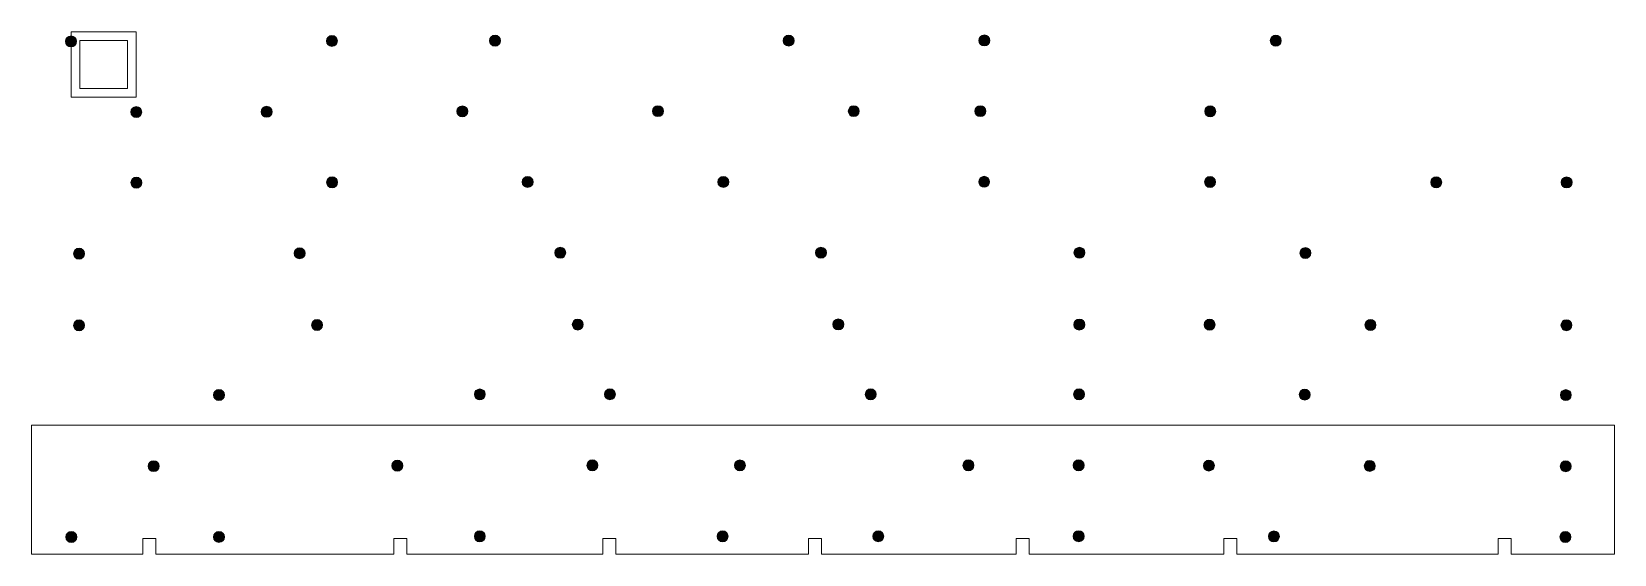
# Model space of a CAD drawing. Header units: millimetres. Extents: x 70 to 532, y -377 to -225.
import ezdxf

# ---------------------------------------------------------------- set-up
doc = ezdxf.new("R2010")
doc.units = ezdxf.units.MM
doc.header["$MEASUREMENT"] = 0
doc.layers.add('Adjusted', color=7, linetype='Continuous', lineweight=0)
doc.layers.add('Edge', color=7, linetype='Continuous', lineweight=0)

msp = doc.modelspace()

# ---------------------------------------------------------------- hatches: boundary and pattern name
at = {"layer": 'Adjusted', "true_color": 0xef3d3b, "transparency": 33554687}
h = msp.add_hatch(color=20, dxfattribs=at)
h.dxf.hatch_style = 2
edge = h.paths.add_edge_path()
edge.add_spline(control_points=[(83.17, -227.75), (83.17, -228.63), (82.45, -229.35), (81.57, -229.35), (80.68, -229.35), (79.97, -228.63), (79.97, -227.75), (79.97, -226.86), (80.68, -226.14), (81.57, -226.14), (82.45, -226.14), (83.17, -226.86), (83.17, -227.75)], knot_values=[0, 0, 0, 0, 1, 1, 1, 2, 2, 2, 3, 3, 3, 4, 4, 4, 4], degree=3, periodic=0)
h = msp.add_hatch(color=20, dxfattribs=at)
h.dxf.hatch_style = 2
edge = h.paths.add_edge_path()
edge.add_spline(control_points=[(159.35, -227.59), (159.35, -228.48), (158.63, -229.19), (157.75, -229.19), (156.86, -229.19), (156.15, -228.48), (156.15, -227.59), (156.15, -226.71), (156.86, -225.99), (157.75, -225.99), (158.63, -225.99), (159.35, -226.71), (159.35, -227.59)], knot_values=[0, 0, 0, 0, 1, 1, 1, 2, 2, 2, 3, 3, 3, 4, 4, 4, 4], degree=3, periodic=0)
h = msp.add_hatch(color=20, dxfattribs=at)
h.dxf.hatch_style = 2
edge = h.paths.add_edge_path()
edge.add_spline(control_points=[(206.97, -227.5), (206.97, -228.39), (206.26, -229.11), (205.37, -229.11), (204.49, -229.11), (203.77, -228.39), (203.77, -227.5), (203.77, -226.62), (204.49, -225.9), (205.37, -225.9), (206.26, -225.9), (206.97, -226.62), (206.97, -227.5)], knot_values=[0, 0, 0, 0, 1, 1, 1, 2, 2, 2, 3, 3, 3, 4, 4, 4, 4], degree=3, periodic=0)
h = msp.add_hatch(color=20, dxfattribs=at)
h.dxf.hatch_style = 2
edge = h.paths.add_edge_path()
edge.add_spline(control_points=[(292.72, -227.49), (292.72, -228.37), (292.01, -229.09), (291.12, -229.09), (290.24, -229.09), (289.52, -228.37), (289.52, -227.49), (289.52, -226.61), (290.24, -225.89), (291.12, -225.89), (292.01, -225.89), (292.72, -226.61), (292.72, -227.49)], knot_values=[0, 0, 0, 0, 1, 1, 1, 2, 2, 2, 3, 3, 3, 4, 4, 4, 4], degree=3, periodic=0)
h = msp.add_hatch(color=20, dxfattribs=at)
h.dxf.hatch_style = 2
edge = h.paths.add_edge_path()
edge.add_spline(control_points=[(349.85, -227.46), (349.85, -228.34), (349.14, -229.06), (348.25, -229.06), (347.37, -229.06), (346.65, -228.34), (346.65, -227.46), (346.65, -226.58), (347.37, -225.86), (348.25, -225.86), (349.14, -225.86), (349.85, -226.58), (349.85, -227.46)], knot_values=[0, 0, 0, 0, 1, 1, 1, 2, 2, 2, 3, 3, 3, 4, 4, 4, 4], degree=3, periodic=0)
h = msp.add_hatch(color=20, dxfattribs=at)
h.dxf.hatch_style = 2
edge = h.paths.add_edge_path()
edge.add_spline(control_points=[(434.95, -227.51), (434.95, -228.4), (434.23, -229.11), (433.35, -229.11), (432.46, -229.11), (431.75, -228.4), (431.75, -227.51), (431.75, -226.63), (432.46, -225.91), (433.35, -225.91), (434.23, -225.91), (434.95, -226.63), (434.95, -227.51)], knot_values=[0, 0, 0, 0, 1, 1, 1, 2, 2, 2, 3, 3, 3, 4, 4, 4, 4], degree=3, periodic=0)
h = msp.add_hatch(color=20, dxfattribs=at)
h.dxf.hatch_style = 2
edge = h.paths.add_edge_path()
edge.add_spline(control_points=[(102.21, -248.33), (102.21, -249.21), (101.49, -249.93), (100.61, -249.93), (99.72, -249.93), (99.01, -249.21), (99.01, -248.33), (99.01, -247.45), (99.72, -246.73), (100.61, -246.73), (101.49, -246.73), (102.21, -247.45), (102.21, -248.33)], knot_values=[0, 0, 0, 0, 1, 1, 1, 2, 2, 2, 3, 3, 3, 4, 4, 4, 4], degree=3, periodic=0)
h = msp.add_hatch(color=20, dxfattribs=at)
h.dxf.hatch_style = 2
edge = h.paths.add_edge_path()
edge.add_spline(control_points=[(140.3, -248.26), (140.3, -249.15), (139.58, -249.86), (138.69, -249.86), (137.81, -249.86), (137.1, -249.15), (137.1, -248.26), (137.1, -247.38), (137.81, -246.66), (138.69, -246.66), (139.58, -246.66), (140.3, -247.38), (140.3, -248.26)], knot_values=[0, 0, 0, 0, 1, 1, 1, 2, 2, 2, 3, 3, 3, 4, 4, 4, 4], degree=3, periodic=0)
h = msp.add_hatch(color=20, dxfattribs=at)
h.dxf.hatch_style = 2
edge = h.paths.add_edge_path()
edge.add_spline(control_points=[(197.43, -248.15), (197.43, -249.04), (196.72, -249.75), (195.83, -249.75), (194.95, -249.75), (194.23, -249.04), (194.23, -248.15), (194.23, -247.27), (194.95, -246.55), (195.83, -246.55), (196.72, -246.55), (197.43, -247.27), (197.43, -248.15)], knot_values=[0, 0, 0, 0, 1, 1, 1, 2, 2, 2, 3, 3, 3, 4, 4, 4, 4], degree=3, periodic=0)
h = msp.add_hatch(color=20, dxfattribs=at)
h.dxf.hatch_style = 2
edge = h.paths.add_edge_path()
edge.add_spline(control_points=[(254.55, -248.07), (254.55, -248.96), (253.84, -249.67), (252.95, -249.67), (252.07, -249.67), (251.35, -248.96), (251.35, -248.07), (251.35, -247.19), (252.07, -246.47), (252.95, -246.47), (253.84, -246.47), (254.55, -247.19), (254.55, -248.07)], knot_values=[0, 0, 0, 0, 1, 1, 1, 2, 2, 2, 3, 3, 3, 4, 4, 4, 4], degree=3, periodic=0)
h = msp.add_hatch(color=20, dxfattribs=at)
h.dxf.hatch_style = 2
edge = h.paths.add_edge_path()
edge.add_spline(control_points=[(311.71, -248.07), (311.71, -248.96), (310.99, -249.67), (310.11, -249.67), (309.23, -249.67), (308.51, -248.96), (308.51, -248.07), (308.51, -247.19), (309.23, -246.47), (310.11, -246.47), (310.99, -246.47), (311.71, -247.19), (311.71, -248.07)], knot_values=[0, 0, 0, 0, 1, 1, 1, 2, 2, 2, 3, 3, 3, 4, 4, 4, 4], degree=3, periodic=0)
h = msp.add_hatch(color=20, dxfattribs=at)
h.dxf.hatch_style = 2
edge = h.paths.add_edge_path()
edge.add_spline(control_points=[(348.68, -248.07), (348.68, -248.96), (347.97, -249.67), (347.08, -249.67), (346.2, -249.67), (345.48, -248.96), (345.48, -248.07), (345.48, -247.19), (346.2, -246.47), (347.08, -246.47), (347.97, -246.47), (348.68, -247.19), (348.68, -248.07)], knot_values=[0, 0, 0, 0, 1, 1, 1, 2, 2, 2, 3, 3, 3, 4, 4, 4, 4], degree=3, periodic=0)
h = msp.add_hatch(color=20, dxfattribs=at)
h.dxf.hatch_style = 2
edge = h.paths.add_edge_path()
edge.add_spline(control_points=[(415.79, -248.12), (415.79, -249.01), (415.08, -249.72), (414.19, -249.72), (413.31, -249.72), (412.59, -249.01), (412.59, -248.12), (412.59, -247.24), (413.31, -246.52), (414.19, -246.52), (415.08, -246.52), (415.79, -247.24), (415.79, -248.12)], knot_values=[0, 0, 0, 0, 1, 1, 1, 2, 2, 2, 3, 3, 3, 4, 4, 4, 4], degree=3, periodic=0)
h = msp.add_hatch(color=20, dxfattribs=at)
h.dxf.hatch_style = 2
edge = h.paths.add_edge_path()
edge.add_spline(control_points=[(102.27, -268.91), (102.27, -269.8), (101.56, -270.51), (100.67, -270.51), (99.79, -270.51), (99.07, -269.8), (99.07, -268.91), (99.07, -268.03), (99.79, -267.31), (100.67, -267.31), (101.56, -267.31), (102.27, -268.03), (102.27, -268.91)], knot_values=[0, 0, 0, 0, 1, 1, 1, 2, 2, 2, 3, 3, 3, 4, 4, 4, 4], degree=3, periodic=0)
h = msp.add_hatch(color=20, dxfattribs=at)
h.dxf.hatch_style = 2
edge = h.paths.add_edge_path()
edge.add_spline(control_points=[(159.41, -268.82), (159.41, -269.7), (158.69, -270.42), (157.8, -270.42), (156.92, -270.42), (156.21, -269.7), (156.21, -268.82), (156.21, -267.93), (156.92, -267.21), (157.8, -267.21), (158.69, -267.21), (159.41, -267.93), (159.41, -268.82)], knot_values=[0, 0, 0, 0, 1, 1, 1, 2, 2, 2, 3, 3, 3, 4, 4, 4, 4], degree=3, periodic=0)
h = msp.add_hatch(color=20, dxfattribs=at)
h.dxf.hatch_style = 2
edge = h.paths.add_edge_path()
edge.add_spline(control_points=[(216.51, -268.71), (216.51, -269.59), (215.79, -270.31), (214.9, -270.31), (214.02, -270.31), (213.31, -269.59), (213.31, -268.71), (213.31, -267.82), (214.02, -267.1), (214.9, -267.1), (215.79, -267.1), (216.51, -267.82), (216.51, -268.71)], knot_values=[0, 0, 0, 0, 1, 1, 1, 2, 2, 2, 3, 3, 3, 4, 4, 4, 4], degree=3, periodic=0)
h = msp.add_hatch(color=20, dxfattribs=at)
h.dxf.hatch_style = 2
edge = h.paths.add_edge_path()
edge.add_spline(control_points=[(273.64, -268.7), (273.64, -269.58), (272.93, -270.3), (272.04, -270.3), (271.16, -270.3), (270.44, -269.58), (270.44, -268.7), (270.44, -267.82), (271.16, -267.1), (272.04, -267.1), (272.93, -267.1), (273.64, -267.82), (273.64, -268.7)], knot_values=[0, 0, 0, 0, 1, 1, 1, 2, 2, 2, 3, 3, 3, 4, 4, 4, 4], degree=3, periodic=0)
h = msp.add_hatch(color=20, dxfattribs=at)
h.dxf.hatch_style = 2
edge = h.paths.add_edge_path()
edge.add_spline(control_points=[(349.8, -268.67), (349.8, -269.56), (349.09, -270.28), (348.2, -270.28), (347.32, -270.28), (346.6, -269.56), (346.6, -268.67), (346.6, -267.79), (347.32, -267.07), (348.2, -267.07), (349.09, -267.07), (349.8, -267.79), (349.8, -268.67)], knot_values=[0, 0, 0, 0, 1, 1, 1, 2, 2, 2, 3, 3, 3, 4, 4, 4, 4], degree=3, periodic=0)
h = msp.add_hatch(color=20, dxfattribs=at)
h.dxf.hatch_style = 2
edge = h.paths.add_edge_path()
edge.add_spline(control_points=[(415.75, -268.72), (415.75, -269.6), (415.04, -270.32), (414.15, -270.32), (413.27, -270.32), (412.55, -269.6), (412.55, -268.72), (412.55, -267.83), (413.27, -267.12), (414.15, -267.12), (415.04, -267.12), (415.75, -267.83), (415.75, -268.72)], knot_values=[0, 0, 0, 0, 1, 1, 1, 2, 2, 2, 3, 3, 3, 4, 4, 4, 4], degree=3, periodic=0)
h = msp.add_hatch(color=20, dxfattribs=at)
h.dxf.hatch_style = 2
edge = h.paths.add_edge_path()
edge.add_spline(control_points=[(481.78, -268.82), (481.78, -269.71), (481.06, -270.42), (480.18, -270.42), (479.29, -270.42), (478.58, -269.71), (478.58, -268.82), (478.58, -267.94), (479.29, -267.22), (480.18, -267.22), (481.06, -267.22), (481.78, -267.94), (481.78, -268.82)], knot_values=[0, 0, 0, 0, 1, 1, 1, 2, 2, 2, 3, 3, 3, 4, 4, 4, 4], degree=3, periodic=0)
h = msp.add_hatch(color=20, dxfattribs=at)
h.dxf.hatch_style = 2
edge = h.paths.add_edge_path()
edge.add_spline(control_points=[(519.87, -268.86), (519.87, -269.75), (519.15, -270.46), (518.27, -270.46), (517.39, -270.46), (516.67, -269.75), (516.67, -268.86), (516.67, -267.98), (517.39, -267.26), (518.27, -267.26), (519.15, -267.26), (519.87, -267.98), (519.87, -268.86)], knot_values=[0, 0, 0, 0, 1, 1, 1, 2, 2, 2, 3, 3, 3, 4, 4, 4, 4], degree=3, periodic=0)
h = msp.add_hatch(color=20, dxfattribs=at)
h.dxf.hatch_style = 2
edge = h.paths.add_edge_path()
edge.add_spline(control_points=[(85.53, -289.63), (85.53, -290.51), (84.82, -291.23), (83.93, -291.23), (83.05, -291.23), (82.33, -290.51), (82.33, -289.63), (82.33, -288.74), (83.05, -288.02), (83.93, -288.02), (84.82, -288.02), (85.53, -288.74), (85.53, -289.63)], knot_values=[0, 0, 0, 0, 1, 1, 1, 2, 2, 2, 3, 3, 3, 4, 4, 4, 4], degree=3, periodic=0)
h = msp.add_hatch(color=20, dxfattribs=at)
h.dxf.hatch_style = 2
edge = h.paths.add_edge_path()
edge.add_spline(control_points=[(149.92, -289.5), (149.92, -290.39), (149.21, -291.11), (148.32, -291.11), (147.44, -291.11), (146.72, -290.39), (146.72, -289.5), (146.72, -288.62), (147.44, -287.9), (148.32, -287.9), (149.21, -287.9), (149.92, -288.62), (149.92, -289.5)], knot_values=[0, 0, 0, 0, 1, 1, 1, 2, 2, 2, 3, 3, 3, 4, 4, 4, 4], degree=3, periodic=0)
h = msp.add_hatch(color=20, dxfattribs=at)
h.dxf.hatch_style = 2
edge = h.paths.add_edge_path()
edge.add_spline(control_points=[(226.02, -289.37), (226.02, -290.25), (225.3, -290.97), (224.42, -290.97), (223.54, -290.97), (222.82, -290.25), (222.82, -289.37), (222.82, -288.48), (223.54, -287.76), (224.42, -287.76), (225.3, -287.76), (226.02, -288.48), (226.02, -289.37)], knot_values=[0, 0, 0, 0, 1, 1, 1, 2, 2, 2, 3, 3, 3, 4, 4, 4, 4], degree=3, periodic=0)
h = msp.add_hatch(color=20, dxfattribs=at)
h.dxf.hatch_style = 2
edge = h.paths.add_edge_path()
edge.add_spline(control_points=[(302.14, -289.35), (302.14, -290.23), (301.42, -290.95), (300.54, -290.95), (299.66, -290.95), (298.94, -290.23), (298.94, -289.35), (298.94, -288.47), (299.66, -287.75), (300.54, -287.75), (301.42, -287.75), (302.14, -288.47), (302.14, -289.35)], knot_values=[0, 0, 0, 0, 1, 1, 1, 2, 2, 2, 3, 3, 3, 4, 4, 4, 4], degree=3, periodic=0)
h = msp.add_hatch(color=20, dxfattribs=at)
h.dxf.hatch_style = 2
edge = h.paths.add_edge_path()
edge.add_spline(control_points=[(377.62, -289.37), (377.62, -290.25), (376.91, -290.97), (376.02, -290.97), (375.14, -290.97), (374.42, -290.25), (374.42, -289.37), (374.42, -288.48), (375.14, -287.77), (376.02, -287.77), (376.91, -287.77), (377.62, -288.48), (377.62, -289.37)], knot_values=[0, 0, 0, 0, 1, 1, 1, 2, 2, 2, 3, 3, 3, 4, 4, 4, 4], degree=3, periodic=0)
h = msp.add_hatch(color=20, dxfattribs=at)
h.dxf.hatch_style = 2
edge = h.paths.add_edge_path()
edge.add_spline(control_points=[(443.6, -289.45), (443.6, -290.33), (442.88, -291.05), (442, -291.05), (441.12, -291.05), (440.4, -290.33), (440.4, -289.45), (440.4, -288.57), (441.12, -287.85), (442, -287.85), (442.88, -287.85), (443.6, -288.57), (443.6, -289.45)], knot_values=[0, 0, 0, 0, 1, 1, 1, 2, 2, 2, 3, 3, 3, 4, 4, 4, 4], degree=3, periodic=0)
h = msp.add_hatch(color=20, dxfattribs=at)
h.dxf.hatch_style = 2
edge = h.paths.add_edge_path()
edge.add_spline(control_points=[(85.52, -310.53), (85.52, -311.42), (84.8, -312.13), (83.92, -312.13), (83.04, -312.13), (82.32, -311.42), (82.32, -310.53), (82.32, -309.65), (83.04, -308.93), (83.92, -308.93), (84.8, -308.93), (85.52, -309.65), (85.52, -310.53)], knot_values=[0, 0, 0, 0, 1, 1, 1, 2, 2, 2, 3, 3, 3, 4, 4, 4, 4], degree=3, periodic=0)
h = msp.add_hatch(color=20, dxfattribs=at)
h.dxf.hatch_style = 2
edge = h.paths.add_edge_path()
edge.add_spline(control_points=[(155.02, -310.43), (155.02, -311.32), (154.31, -312.03), (153.42, -312.03), (152.54, -312.03), (151.82, -311.32), (151.82, -310.43), (151.82, -309.55), (152.54, -308.83), (153.42, -308.83), (154.31, -308.83), (155.02, -309.55), (155.02, -310.43)], knot_values=[0, 0, 0, 0, 1, 1, 1, 2, 2, 2, 3, 3, 3, 4, 4, 4, 4], degree=3, periodic=0)
h = msp.add_hatch(color=20, dxfattribs=at)
h.dxf.hatch_style = 2
edge = h.paths.add_edge_path()
edge.add_spline(control_points=[(231.12, -310.29), (231.12, -311.17), (230.4, -311.89), (229.51, -311.89), (228.63, -311.89), (227.92, -311.17), (227.92, -310.29), (227.92, -309.4), (228.63, -308.68), (229.51, -308.68), (230.4, -308.68), (231.12, -309.4), (231.12, -310.29)], knot_values=[0, 0, 0, 0, 1, 1, 1, 2, 2, 2, 3, 3, 3, 4, 4, 4, 4], degree=3, periodic=0)
h = msp.add_hatch(color=20, dxfattribs=at)
h.dxf.hatch_style = 2
edge = h.paths.add_edge_path()
edge.add_spline(control_points=[(307.21, -310.27), (307.21, -311.15), (306.49, -311.87), (305.61, -311.87), (304.73, -311.87), (304.01, -311.15), (304.01, -310.27), (304.01, -309.38), (304.73, -308.66), (305.61, -308.66), (306.49, -308.66), (307.21, -309.38), (307.21, -310.27)], knot_values=[0, 0, 0, 0, 1, 1, 1, 2, 2, 2, 3, 3, 3, 4, 4, 4, 4], degree=3, periodic=0)
h = msp.add_hatch(color=20, dxfattribs=at)
h.dxf.hatch_style = 2
edge = h.paths.add_edge_path()
edge.add_spline(control_points=[(377.59, -310.3), (377.59, -311.18), (376.87, -311.9), (375.98, -311.9), (375.1, -311.9), (374.39, -311.18), (374.39, -310.3), (374.39, -309.41), (375.1, -308.69), (375.98, -308.69), (376.87, -308.69), (377.59, -309.41), (377.59, -310.3)], knot_values=[0, 0, 0, 0, 1, 1, 1, 2, 2, 2, 3, 3, 3, 4, 4, 4, 4], degree=3, periodic=0)
h = msp.add_hatch(color=20, dxfattribs=at)
h.dxf.hatch_style = 2
edge = h.paths.add_edge_path()
edge.add_spline(control_points=[(415.61, -310.34), (415.61, -311.22), (414.89, -311.94), (414.01, -311.94), (413.13, -311.94), (412.41, -311.22), (412.41, -310.34), (412.41, -309.46), (413.13, -308.74), (414.01, -308.74), (414.89, -308.74), (415.61, -309.46), (415.61, -310.34)], knot_values=[0, 0, 0, 0, 1, 1, 1, 2, 2, 2, 3, 3, 3, 4, 4, 4, 4], degree=3, periodic=0)
h = msp.add_hatch(color=20, dxfattribs=at)
h.dxf.hatch_style = 2
edge = h.paths.add_edge_path()
edge.add_spline(control_points=[(462.59, -310.42), (462.59, -311.31), (461.88, -312.02), (460.99, -312.02), (460.11, -312.02), (459.39, -311.31), (459.39, -310.42), (459.39, -309.54), (460.11, -308.82), (460.99, -308.82), (461.88, -308.82), (462.59, -309.54), (462.59, -310.42)], knot_values=[0, 0, 0, 0, 1, 1, 1, 2, 2, 2, 3, 3, 3, 4, 4, 4, 4], degree=3, periodic=0)
h = msp.add_hatch(color=20, dxfattribs=at)
h.dxf.hatch_style = 2
edge = h.paths.add_edge_path()
edge.add_spline(control_points=[(519.81, -310.48), (519.81, -311.37), (519.09, -312.08), (518.21, -312.08), (517.33, -312.08), (516.61, -311.37), (516.61, -310.48), (516.61, -309.6), (517.33, -308.88), (518.21, -308.88), (519.09, -308.88), (519.81, -309.6), (519.81, -310.48)], knot_values=[0, 0, 0, 0, 1, 1, 1, 2, 2, 2, 3, 3, 3, 4, 4, 4, 4], degree=3, periodic=0)
h = msp.add_hatch(color=20, dxfattribs=at)
h.dxf.hatch_style = 2
edge = h.paths.add_edge_path()
edge.add_spline(control_points=[(126.37, -330.83), (126.37, -331.71), (125.65, -332.43), (124.77, -332.43), (123.89, -332.43), (123.17, -331.71), (123.17, -330.83), (123.17, -329.95), (123.89, -329.23), (124.77, -329.23), (125.65, -329.23), (126.37, -329.95), (126.37, -330.83)], knot_values=[0, 0, 0, 0, 1, 1, 1, 2, 2, 2, 3, 3, 3, 4, 4, 4, 4], degree=3, periodic=0)
h = msp.add_hatch(color=20, dxfattribs=at)
h.dxf.hatch_style = 2
edge = h.paths.add_edge_path()
edge.add_spline(control_points=[(202.54, -330.68), (202.54, -331.57), (201.82, -332.29), (200.93, -332.29), (200.05, -332.29), (199.34, -331.57), (199.34, -330.68), (199.34, -329.8), (200.05, -329.08), (200.93, -329.08), (201.82, -329.08), (202.54, -329.8), (202.54, -330.68)], knot_values=[0, 0, 0, 0, 1, 1, 1, 2, 2, 2, 3, 3, 3, 4, 4, 4, 4], degree=3, periodic=0)
h = msp.add_hatch(color=20, dxfattribs=at)
h.dxf.hatch_style = 2
edge = h.paths.add_edge_path()
edge.add_spline(control_points=[(240.52, -330.61), (240.52, -331.5), (239.81, -332.22), (238.92, -332.22), (238.04, -332.22), (237.32, -331.5), (237.32, -330.61), (237.32, -329.73), (238.04, -329.01), (238.92, -329.01), (239.81, -329.01), (240.52, -329.73), (240.52, -330.61)], knot_values=[0, 0, 0, 0, 1, 1, 1, 2, 2, 2, 3, 3, 3, 4, 4, 4, 4], degree=3, periodic=0)
h = msp.add_hatch(color=20, dxfattribs=at)
h.dxf.hatch_style = 2
edge = h.paths.add_edge_path()
edge.add_spline(control_points=[(316.68, -330.65), (316.68, -331.54), (315.97, -332.26), (315.08, -332.26), (314.2, -332.26), (313.48, -331.54), (313.48, -330.65), (313.48, -329.77), (314.2, -329.05), (315.08, -329.05), (315.97, -329.05), (316.68, -329.77), (316.68, -330.65)], knot_values=[0, 0, 0, 0, 1, 1, 1, 2, 2, 2, 3, 3, 3, 4, 4, 4, 4], degree=3, periodic=0)
h = msp.add_hatch(color=20, dxfattribs=at)
h.dxf.hatch_style = 2
edge = h.paths.add_edge_path()
edge.add_spline(control_points=[(377.5, -330.63), (377.5, -331.52), (376.78, -332.23), (375.89, -332.23), (375.01, -332.23), (374.3, -331.52), (374.3, -330.63), (374.3, -329.75), (375.01, -329.03), (375.89, -329.03), (376.78, -329.03), (377.5, -329.75), (377.5, -330.63)], knot_values=[0, 0, 0, 0, 1, 1, 1, 2, 2, 2, 3, 3, 3, 4, 4, 4, 4], degree=3, periodic=0)
h = msp.add_hatch(color=20, dxfattribs=at)
h.dxf.hatch_style = 2
edge = h.paths.add_edge_path()
edge.add_spline(control_points=[(443.4, -330.72), (443.4, -331.6), (442.68, -332.32), (441.79, -332.32), (440.91, -332.32), (440.2, -331.6), (440.2, -330.72), (440.2, -329.84), (440.91, -329.12), (441.79, -329.12), (442.68, -329.12), (443.4, -329.84), (443.4, -330.72)], knot_values=[0, 0, 0, 0, 1, 1, 1, 2, 2, 2, 3, 3, 3, 4, 4, 4, 4], degree=3, periodic=0)
h = msp.add_hatch(color=20, dxfattribs=at)
h.dxf.hatch_style = 2
edge = h.paths.add_edge_path()
edge.add_spline(control_points=[(519.63, -330.86), (519.63, -331.75), (518.91, -332.46), (518.03, -332.46), (517.15, -332.46), (516.43, -331.75), (516.43, -330.86), (516.43, -329.98), (517.15, -329.26), (518.03, -329.26), (518.91, -329.26), (519.63, -329.98), (519.63, -330.86)], knot_values=[0, 0, 0, 0, 1, 1, 1, 2, 2, 2, 3, 3, 3, 4, 4, 4, 4], degree=3, periodic=0)
h = msp.add_hatch(color=20, dxfattribs=at)
h.dxf.hatch_style = 2
edge = h.paths.add_edge_path()
edge.add_spline(control_points=[(107.31, -351.59), (107.31, -352.47), (106.59, -353.19), (105.71, -353.19), (104.83, -353.19), (104.11, -352.47), (104.11, -351.59), (104.11, -350.71), (104.83, -349.99), (105.71, -349.99), (106.59, -349.99), (107.31, -350.71), (107.31, -351.59)], knot_values=[0, 0, 0, 0, 1, 1, 1, 2, 2, 2, 3, 3, 3, 4, 4, 4, 4], degree=3, periodic=0)
h = msp.add_hatch(color=20, dxfattribs=at)
h.dxf.hatch_style = 2
edge = h.paths.add_edge_path()
edge.add_spline(control_points=[(178.44, -351.45), (178.44, -352.34), (177.73, -353.05), (176.84, -353.05), (175.96, -353.05), (175.24, -352.34), (175.24, -351.45), (175.24, -350.57), (175.96, -349.85), (176.84, -349.85), (177.73, -349.85), (178.44, -350.57), (178.44, -351.45)], knot_values=[0, 0, 0, 0, 1, 1, 1, 2, 2, 2, 3, 3, 3, 4, 4, 4, 4], degree=3, periodic=0)
h = msp.add_hatch(color=20, dxfattribs=at)
h.dxf.hatch_style = 2
edge = h.paths.add_edge_path()
edge.add_spline(control_points=[(235.41, -351.36), (235.41, -352.25), (234.69, -352.96), (233.81, -352.96), (232.93, -352.96), (232.21, -352.25), (232.21, -351.36), (232.21, -350.48), (232.93, -349.76), (233.81, -349.76), (234.69, -349.76), (235.41, -350.48), (235.41, -351.36)], knot_values=[0, 0, 0, 0, 1, 1, 1, 2, 2, 2, 3, 3, 3, 4, 4, 4, 4], degree=3, periodic=0)
h = msp.add_hatch(color=20, dxfattribs=at)
h.dxf.hatch_style = 2
edge = h.paths.add_edge_path()
edge.add_spline(control_points=[(278.48, -351.37), (278.48, -352.26), (277.76, -352.97), (276.87, -352.97), (275.99, -352.97), (275.28, -352.26), (275.28, -351.37), (275.28, -350.49), (275.99, -349.77), (276.87, -349.77), (277.76, -349.77), (278.48, -350.49), (278.48, -351.37)], knot_values=[0, 0, 0, 0, 1, 1, 1, 2, 2, 2, 3, 3, 3, 4, 4, 4, 4], degree=3, periodic=0)
h = msp.add_hatch(color=20, dxfattribs=at)
h.dxf.hatch_style = 2
edge = h.paths.add_edge_path()
edge.add_spline(control_points=[(345.21, -351.36), (345.21, -352.25), (344.49, -352.96), (343.61, -352.96), (342.72, -352.96), (342.01, -352.25), (342.01, -351.36), (342.01, -350.48), (342.72, -349.76), (343.61, -349.76), (344.49, -349.76), (345.21, -350.48), (345.21, -351.36)], knot_values=[0, 0, 0, 0, 1, 1, 1, 2, 2, 2, 3, 3, 3, 4, 4, 4, 4], degree=3, periodic=0)
h = msp.add_hatch(color=20, dxfattribs=at)
h.dxf.hatch_style = 2
edge = h.paths.add_edge_path()
edge.add_spline(control_points=[(377.39, -351.36), (377.39, -352.25), (376.67, -352.96), (375.79, -352.96), (374.91, -352.96), (374.19, -352.25), (374.19, -351.36), (374.19, -350.48), (374.91, -349.76), (375.79, -349.76), (376.67, -349.76), (377.39, -350.48), (377.39, -351.36)], knot_values=[0, 0, 0, 0, 1, 1, 1, 2, 2, 2, 3, 3, 3, 4, 4, 4, 4], degree=3, periodic=0)
h = msp.add_hatch(color=20, dxfattribs=at)
h.dxf.hatch_style = 2
edge = h.paths.add_edge_path()
edge.add_spline(control_points=[(415.4, -351.41), (415.4, -352.3), (414.69, -353.01), (413.8, -353.01), (412.92, -353.01), (412.21, -352.3), (412.21, -351.41), (412.21, -350.53), (412.92, -349.81), (413.8, -349.81), (414.69, -349.81), (415.4, -350.53), (415.4, -351.41)], knot_values=[0, 0, 0, 0, 1, 1, 1, 2, 2, 2, 3, 3, 3, 4, 4, 4, 4], degree=3, periodic=0)
h = msp.add_hatch(color=20, dxfattribs=at)
h.dxf.hatch_style = 2
edge = h.paths.add_edge_path()
edge.add_spline(control_points=[(462.39, -351.5), (462.39, -352.39), (461.68, -353.1), (460.79, -353.1), (459.91, -353.1), (459.19, -352.39), (459.19, -351.5), (459.19, -350.62), (459.91, -349.9), (460.79, -349.9), (461.68, -349.9), (462.39, -350.62), (462.39, -351.5)], knot_values=[0, 0, 0, 0, 1, 1, 1, 2, 2, 2, 3, 3, 3, 4, 4, 4, 4], degree=3, periodic=0)
h = msp.add_hatch(color=20, dxfattribs=at)
h.dxf.hatch_style = 2
edge = h.paths.add_edge_path()
edge.add_spline(control_points=[(519.61, -351.62), (519.61, -352.5), (518.89, -353.22), (518.01, -353.22), (517.13, -353.22), (516.41, -352.5), (516.41, -351.62), (516.41, -350.74), (517.13, -350.02), (518.01, -350.02), (518.89, -350.02), (519.61, -350.74), (519.61, -351.62)], knot_values=[0, 0, 0, 0, 1, 1, 1, 2, 2, 2, 3, 3, 3, 4, 4, 4, 4], degree=3, periodic=0)
h = msp.add_hatch(color=20, dxfattribs=at)
h.dxf.hatch_style = 2
edge = h.paths.add_edge_path()
edge.add_spline(control_points=[(83.26, -372.26), (83.26, -373.15), (82.54, -373.87), (81.66, -373.87), (80.78, -373.87), (80.06, -373.15), (80.06, -372.26), (80.06, -371.38), (80.78, -370.66), (81.66, -370.66), (82.54, -370.66), (83.26, -371.38), (83.26, -372.26)], knot_values=[0, 0, 0, 0, 1, 1, 1, 2, 2, 2, 3, 3, 3, 4, 4, 4, 4], degree=3, periodic=0)
h = msp.add_hatch(color=20, dxfattribs=at)
h.dxf.hatch_style = 2
edge = h.paths.add_edge_path()
edge.add_spline(control_points=[(126.37, -372.21), (126.37, -373.1), (125.66, -373.81), (124.77, -373.81), (123.89, -373.81), (123.18, -373.1), (123.18, -372.21), (123.18, -371.33), (123.89, -370.61), (124.77, -370.61), (125.66, -370.61), (126.37, -371.33), (126.37, -372.21)], knot_values=[0, 0, 0, 0, 1, 1, 1, 2, 2, 2, 3, 3, 3, 4, 4, 4, 4], degree=3, periodic=0)
h = msp.add_hatch(color=20, dxfattribs=at)
h.dxf.hatch_style = 2
edge = h.paths.add_edge_path()
edge.add_spline(control_points=[(202.53, -372.04), (202.53, -372.92), (201.81, -373.64), (200.92, -373.64), (200.04, -373.64), (199.33, -372.92), (199.33, -372.04), (199.33, -371.16), (200.04, -370.44), (200.92, -370.44), (201.81, -370.44), (202.53, -371.16), (202.53, -372.04)], knot_values=[0, 0, 0, 0, 1, 1, 1, 2, 2, 2, 3, 3, 3, 4, 4, 4, 4], degree=3, periodic=0)
h = msp.add_hatch(color=20, dxfattribs=at)
h.dxf.hatch_style = 2
edge = h.paths.add_edge_path()
edge.add_spline(control_points=[(273.41, -372.04), (273.41, -372.92), (272.69, -373.64), (271.81, -373.64), (270.93, -373.64), (270.21, -372.92), (270.21, -372.04), (270.21, -371.16), (270.93, -370.44), (271.81, -370.44), (272.69, -370.44), (273.41, -371.16), (273.41, -372.04)], knot_values=[0, 0, 0, 0, 1, 1, 1, 2, 2, 2, 3, 3, 3, 4, 4, 4, 4], degree=3, periodic=0)
h = msp.add_hatch(color=20, dxfattribs=at)
h.dxf.hatch_style = 2
edge = h.paths.add_edge_path()
edge.add_spline(control_points=[(318.87, -372.02), (318.87, -372.9), (318.16, -373.62), (317.27, -373.62), (316.39, -373.62), (315.67, -372.9), (315.67, -372.02), (315.67, -371.14), (316.39, -370.42), (317.27, -370.42), (318.16, -370.42), (318.87, -371.14), (318.87, -372.02)], knot_values=[0, 0, 0, 0, 1, 1, 1, 2, 2, 2, 3, 3, 3, 4, 4, 4, 4], degree=3, periodic=0)
h = msp.add_hatch(color=20, dxfattribs=at)
h.dxf.hatch_style = 2
edge = h.paths.add_edge_path()
edge.add_spline(control_points=[(377.4, -372.01), (377.4, -372.9), (376.68, -373.61), (375.8, -373.61), (374.92, -373.61), (374.2, -372.9), (374.2, -372.01), (374.2, -371.13), (374.92, -370.41), (375.8, -370.41), (376.68, -370.41), (377.4, -371.13), (377.4, -372.01)], knot_values=[0, 0, 0, 0, 1, 1, 1, 2, 2, 2, 3, 3, 3, 4, 4, 4, 4], degree=3, periodic=0)
h = msp.add_hatch(color=20, dxfattribs=at)
h.dxf.hatch_style = 2
edge = h.paths.add_edge_path()
edge.add_spline(control_points=[(434.39, -372.09), (434.39, -372.97), (433.67, -373.69), (432.78, -373.69), (431.9, -373.69), (431.19, -372.97), (431.19, -372.09), (431.19, -371.2), (431.9, -370.49), (432.78, -370.49), (433.67, -370.49), (434.39, -371.2), (434.39, -372.09)], knot_values=[0, 0, 0, 0, 1, 1, 1, 2, 2, 2, 3, 3, 3, 4, 4, 4, 4], degree=3, periodic=0)
h = msp.add_hatch(color=20, dxfattribs=at)
h.dxf.hatch_style = 2
edge = h.paths.add_edge_path()
edge.add_spline(control_points=[(519.51, -372.23), (519.51, -373.12), (518.8, -373.83), (517.91, -373.83), (517.03, -373.83), (516.31, -373.12), (516.31, -372.23), (516.31, -371.35), (517.03, -370.63), (517.91, -370.63), (518.8, -370.63), (519.51, -371.35), (519.51, -372.23)], knot_values=[0, 0, 0, 0, 1, 1, 1, 2, 2, 2, 3, 3, 3, 4, 4, 4, 4], degree=3, periodic=0)

# ---------------------------------------------------------------- linework, layer by layer
at = {"layer": 'Adjusted', "color": 250, "lineweight": 9, "true_color": 0x231f20}
for points in [[(81.57, -224.9), (81.57, -243.95), (100.62, -243.95), (100.62, -224.9)], [(84.1, -227.42), (84.1, -241.42), (98.1, -241.42), (98.1, -227.42)]]:
    msp.add_lwpolyline(points, close=True, dxfattribs=at)
for points in [[(83.17, -227.75), (83.17, -228.63), (82.45, -229.35), (81.57, -229.35), (80.68, -229.35), (79.97, -228.63), (79.97, -227.75), (79.97, -226.86), (80.68, -226.14), (81.57, -226.14), (82.45, -226.14), (83.17, -226.86), (83.17, -227.75)], [(159.35, -227.59), (159.35, -228.48), (158.63, -229.19), (157.75, -229.19), (156.86, -229.19), (156.15, -228.48), (156.15, -227.59), (156.15, -226.71), (156.86, -225.99), (157.75, -225.99), (158.63, -225.99), (159.35, -226.71), (159.35, -227.59)], [(206.97, -227.5), (206.97, -228.39), (206.26, -229.11), (205.37, -229.11), (204.49, -229.11), (203.77, -228.39), (203.77, -227.5), (203.77, -226.62), (204.49, -225.9), (205.37, -225.9), (206.26, -225.9), (206.97, -226.62), (206.97, -227.5)], [(292.72, -227.49), (292.72, -228.37), (292.01, -229.09), (291.12, -229.09), (290.24, -229.09), (289.52, -228.37), (289.52, -227.49), (289.52, -226.61), (290.24, -225.89), (291.12, -225.89), (292.01, -225.89), (292.72, -226.61), (292.72, -227.49)], [(349.85, -227.46), (349.85, -228.34), (349.14, -229.06), (348.25, -229.06), (347.37, -229.06), (346.65, -228.34), (346.65, -227.46), (346.65, -226.58), (347.37, -225.86), (348.25, -225.86), (349.14, -225.86), (349.85, -226.58), (349.85, -227.46)], [(434.95, -227.51), (434.95, -228.4), (434.23, -229.11), (433.35, -229.11), (432.46, -229.11), (431.75, -228.4), (431.75, -227.51), (431.75, -226.63), (432.46, -225.91), (433.35, -225.91), (434.23, -225.91), (434.95, -226.63), (434.95, -227.51)], [(102.21, -248.33), (102.21, -249.21), (101.49, -249.93), (100.61, -249.93), (99.72, -249.93), (99.01, -249.21), (99.01, -248.33), (99.01, -247.45), (99.72, -246.73), (100.61, -246.73), (101.49, -246.73), (102.21, -247.45), (102.21, -248.33)], [(140.3, -248.26), (140.3, -249.15), (139.58, -249.86), (138.69, -249.86), (137.81, -249.86), (137.1, -249.15), (137.1, -248.26), (137.1, -247.38), (137.81, -246.66), (138.69, -246.66), (139.58, -246.66), (140.3, -247.38), (140.3, -248.26)], [(197.43, -248.15), (197.43, -249.04), (196.72, -249.75), (195.83, -249.75), (194.95, -249.75), (194.23, -249.04), (194.23, -248.15), (194.23, -247.27), (194.95, -246.55), (195.83, -246.55), (196.72, -246.55), (197.43, -247.27), (197.43, -248.15)], [(254.55, -248.07), (254.55, -248.96), (253.84, -249.67), (252.95, -249.67), (252.07, -249.67), (251.35, -248.96), (251.35, -248.07), (251.35, -247.19), (252.07, -246.47), (252.95, -246.47), (253.84, -246.47), (254.55, -247.19), (254.55, -248.07)], [(311.71, -248.07), (311.71, -248.96), (310.99, -249.67), (310.11, -249.67), (309.23, -249.67), (308.51, -248.96), (308.51, -248.07), (308.51, -247.19), (309.23, -246.47), (310.11, -246.47), (310.99, -246.47), (311.71, -247.19), (311.71, -248.07)], [(348.68, -248.07), (348.68, -248.96), (347.97, -249.67), (347.08, -249.67), (346.2, -249.67), (345.48, -248.96), (345.48, -248.07), (345.48, -247.19), (346.2, -246.47), (347.08, -246.47), (347.97, -246.47), (348.68, -247.19), (348.68, -248.07)], [(415.79, -248.12), (415.79, -249.01), (415.08, -249.72), (414.19, -249.72), (413.31, -249.72), (412.59, -249.01), (412.59, -248.12), (412.59, -247.24), (413.31, -246.52), (414.19, -246.52), (415.08, -246.52), (415.79, -247.24), (415.79, -248.12)], [(102.27, -268.91), (102.27, -269.8), (101.56, -270.51), (100.67, -270.51), (99.79, -270.51), (99.07, -269.8), (99.07, -268.91), (99.07, -268.03), (99.79, -267.31), (100.67, -267.31), (101.56, -267.31), (102.27, -268.03), (102.27, -268.91)], [(159.41, -268.82), (159.41, -269.7), (158.69, -270.42), (157.8, -270.42), (156.92, -270.42), (156.21, -269.7), (156.21, -268.82), (156.21, -267.93), (156.92, -267.21), (157.8, -267.21), (158.69, -267.21), (159.41, -267.93), (159.41, -268.82)], [(216.51, -268.71), (216.51, -269.59), (215.79, -270.31), (214.9, -270.31), (214.02, -270.31), (213.31, -269.59), (213.31, -268.71), (213.31, -267.82), (214.02, -267.1), (214.9, -267.1), (215.79, -267.1), (216.51, -267.82), (216.51, -268.71)], [(273.64, -268.7), (273.64, -269.58), (272.93, -270.3), (272.04, -270.3), (271.16, -270.3), (270.44, -269.58), (270.44, -268.7), (270.44, -267.82), (271.16, -267.1), (272.04, -267.1), (272.93, -267.1), (273.64, -267.82), (273.64, -268.7)], [(349.8, -268.67), (349.8, -269.56), (349.09, -270.28), (348.2, -270.28), (347.32, -270.28), (346.6, -269.56), (346.6, -268.67), (346.6, -267.79), (347.32, -267.07), (348.2, -267.07), (349.09, -267.07), (349.8, -267.79), (349.8, -268.67)], [(415.75, -268.72), (415.75, -269.6), (415.04, -270.32), (414.15, -270.32), (413.27, -270.32), (412.55, -269.6), (412.55, -268.72), (412.55, -267.83), (413.27, -267.12), (414.15, -267.12), (415.04, -267.12), (415.75, -267.83), (415.75, -268.72)], [(481.78, -268.82), (481.78, -269.71), (481.06, -270.42), (480.18, -270.42), (479.29, -270.42), (478.58, -269.71), (478.58, -268.82), (478.58, -267.94), (479.29, -267.22), (480.18, -267.22), (481.06, -267.22), (481.78, -267.94), (481.78, -268.82)], [(519.87, -268.86), (519.87, -269.75), (519.15, -270.46), (518.27, -270.46), (517.39, -270.46), (516.67, -269.75), (516.67, -268.86), (516.67, -267.98), (517.39, -267.26), (518.27, -267.26), (519.15, -267.26), (519.87, -267.98), (519.87, -268.86)], [(85.53, -289.63), (85.53, -290.51), (84.82, -291.23), (83.93, -291.23), (83.05, -291.23), (82.33, -290.51), (82.33, -289.63), (82.33, -288.74), (83.05, -288.02), (83.93, -288.02), (84.82, -288.02), (85.53, -288.74), (85.53, -289.63)], [(149.92, -289.5), (149.92, -290.39), (149.21, -291.11), (148.32, -291.11), (147.44, -291.11), (146.72, -290.39), (146.72, -289.5), (146.72, -288.62), (147.44, -287.9), (148.32, -287.9), (149.21, -287.9), (149.92, -288.62), (149.92, -289.5)], [(226.02, -289.37), (226.02, -290.25), (225.3, -290.97), (224.42, -290.97), (223.54, -290.97), (222.82, -290.25), (222.82, -289.37), (222.82, -288.48), (223.54, -287.76), (224.42, -287.76), (225.3, -287.76), (226.02, -288.48), (226.02, -289.37)], [(302.14, -289.35), (302.14, -290.23), (301.42, -290.95), (300.54, -290.95), (299.66, -290.95), (298.94, -290.23), (298.94, -289.35), (298.94, -288.47), (299.66, -287.75), (300.54, -287.75), (301.42, -287.75), (302.14, -288.47), (302.14, -289.35)], [(377.62, -289.37), (377.62, -290.25), (376.91, -290.97), (376.02, -290.97), (375.14, -290.97), (374.42, -290.25), (374.42, -289.37), (374.42, -288.48), (375.14, -287.77), (376.02, -287.77), (376.91, -287.77), (377.62, -288.48), (377.62, -289.37)], [(443.6, -289.45), (443.6, -290.33), (442.88, -291.05), (442, -291.05), (441.12, -291.05), (440.4, -290.33), (440.4, -289.45), (440.4, -288.57), (441.12, -287.85), (442, -287.85), (442.88, -287.85), (443.6, -288.57), (443.6, -289.45)], [(85.52, -310.53), (85.52, -311.42), (84.8, -312.13), (83.92, -312.13), (83.04, -312.13), (82.32, -311.42), (82.32, -310.53), (82.32, -309.65), (83.04, -308.93), (83.92, -308.93), (84.8, -308.93), (85.52, -309.65), (85.52, -310.53)], [(155.02, -310.43), (155.02, -311.32), (154.31, -312.03), (153.42, -312.03), (152.54, -312.03), (151.82, -311.32), (151.82, -310.43), (151.82, -309.55), (152.54, -308.83), (153.42, -308.83), (154.31, -308.83), (155.02, -309.55), (155.02, -310.43)], [(231.12, -310.29), (231.12, -311.17), (230.4, -311.89), (229.51, -311.89), (228.63, -311.89), (227.92, -311.17), (227.92, -310.29), (227.92, -309.4), (228.63, -308.68), (229.51, -308.68), (230.4, -308.68), (231.12, -309.4), (231.12, -310.29)], [(307.21, -310.27), (307.21, -311.15), (306.49, -311.87), (305.61, -311.87), (304.73, -311.87), (304.01, -311.15), (304.01, -310.27), (304.01, -309.38), (304.73, -308.66), (305.61, -308.66), (306.49, -308.66), (307.21, -309.38), (307.21, -310.27)], [(377.59, -310.3), (377.59, -311.18), (376.87, -311.9), (375.98, -311.9), (375.1, -311.9), (374.39, -311.18), (374.39, -310.3), (374.39, -309.41), (375.1, -308.69), (375.98, -308.69), (376.87, -308.69), (377.59, -309.41), (377.59, -310.3)], [(415.61, -310.34), (415.61, -311.22), (414.89, -311.94), (414.01, -311.94), (413.13, -311.94), (412.41, -311.22), (412.41, -310.34), (412.41, -309.46), (413.13, -308.74), (414.01, -308.74), (414.89, -308.74), (415.61, -309.46), (415.61, -310.34)], [(462.59, -310.42), (462.59, -311.31), (461.88, -312.02), (460.99, -312.02), (460.11, -312.02), (459.39, -311.31), (459.39, -310.42), (459.39, -309.54), (460.11, -308.82), (460.99, -308.82), (461.88, -308.82), (462.59, -309.54), (462.59, -310.42)], [(519.81, -310.48), (519.81, -311.37), (519.09, -312.08), (518.21, -312.08), (517.33, -312.08), (516.61, -311.37), (516.61, -310.48), (516.61, -309.6), (517.33, -308.88), (518.21, -308.88), (519.09, -308.88), (519.81, -309.6), (519.81, -310.48)], [(126.37, -330.83), (126.37, -331.71), (125.65, -332.43), (124.77, -332.43), (123.89, -332.43), (123.17, -331.71), (123.17, -330.83), (123.17, -329.95), (123.89, -329.23), (124.77, -329.23), (125.65, -329.23), (126.37, -329.95), (126.37, -330.83)], [(202.54, -330.68), (202.54, -331.57), (201.82, -332.29), (200.93, -332.29), (200.05, -332.29), (199.34, -331.57), (199.34, -330.68), (199.34, -329.8), (200.05, -329.08), (200.93, -329.08), (201.82, -329.08), (202.54, -329.8), (202.54, -330.68)], [(240.52, -330.61), (240.52, -331.5), (239.81, -332.22), (238.92, -332.22), (238.04, -332.22), (237.32, -331.5), (237.32, -330.61), (237.32, -329.73), (238.04, -329.01), (238.92, -329.01), (239.81, -329.01), (240.52, -329.73), (240.52, -330.61)], [(316.68, -330.65), (316.68, -331.54), (315.97, -332.26), (315.08, -332.26), (314.2, -332.26), (313.48, -331.54), (313.48, -330.65), (313.48, -329.77), (314.2, -329.05), (315.08, -329.05), (315.97, -329.05), (316.68, -329.77), (316.68, -330.65)], [(377.5, -330.63), (377.5, -331.52), (376.78, -332.23), (375.89, -332.23), (375.01, -332.23), (374.3, -331.52), (374.3, -330.63), (374.3, -329.75), (375.01, -329.03), (375.89, -329.03), (376.78, -329.03), (377.5, -329.75), (377.5, -330.63)], [(443.4, -330.72), (443.4, -331.6), (442.68, -332.32), (441.79, -332.32), (440.91, -332.32), (440.2, -331.6), (440.2, -330.72), (440.2, -329.84), (440.91, -329.12), (441.79, -329.12), (442.68, -329.12), (443.4, -329.84), (443.4, -330.72)], [(519.63, -330.86), (519.63, -331.75), (518.91, -332.46), (518.03, -332.46), (517.15, -332.46), (516.43, -331.75), (516.43, -330.86), (516.43, -329.98), (517.15, -329.26), (518.03, -329.26), (518.91, -329.26), (519.63, -329.98), (519.63, -330.86)], [(107.31, -351.59), (107.31, -352.47), (106.59, -353.19), (105.71, -353.19), (104.83, -353.19), (104.11, -352.47), (104.11, -351.59), (104.11, -350.71), (104.83, -349.99), (105.71, -349.99), (106.59, -349.99), (107.31, -350.71), (107.31, -351.59)], [(178.44, -351.45), (178.44, -352.34), (177.73, -353.05), (176.84, -353.05), (175.96, -353.05), (175.24, -352.34), (175.24, -351.45), (175.24, -350.57), (175.96, -349.85), (176.84, -349.85), (177.73, -349.85), (178.44, -350.57), (178.44, -351.45)], [(235.41, -351.36), (235.41, -352.25), (234.69, -352.96), (233.81, -352.96), (232.93, -352.96), (232.21, -352.25), (232.21, -351.36), (232.21, -350.48), (232.93, -349.76), (233.81, -349.76), (234.69, -349.76), (235.41, -350.48), (235.41, -351.36)], [(278.48, -351.37), (278.48, -352.26), (277.76, -352.97), (276.87, -352.97), (275.99, -352.97), (275.28, -352.26), (275.28, -351.37), (275.28, -350.49), (275.99, -349.77), (276.87, -349.77), (277.76, -349.77), (278.48, -350.49), (278.48, -351.37)], [(345.21, -351.36), (345.21, -352.25), (344.49, -352.96), (343.61, -352.96), (342.72, -352.96), (342.01, -352.25), (342.01, -351.36), (342.01, -350.48), (342.72, -349.76), (343.61, -349.76), (344.49, -349.76), (345.21, -350.48), (345.21, -351.36)], [(377.39, -351.36), (377.39, -352.25), (376.67, -352.96), (375.79, -352.96), (374.91, -352.96), (374.19, -352.25), (374.19, -351.36), (374.19, -350.48), (374.91, -349.76), (375.79, -349.76), (376.67, -349.76), (377.39, -350.48), (377.39, -351.36)], [(415.4, -351.41), (415.4, -352.3), (414.69, -353.01), (413.8, -353.01), (412.92, -353.01), (412.21, -352.3), (412.21, -351.41), (412.21, -350.53), (412.92, -349.81), (413.8, -349.81), (414.69, -349.81), (415.4, -350.53), (415.4, -351.41)], [(462.39, -351.5), (462.39, -352.39), (461.68, -353.1), (460.79, -353.1), (459.91, -353.1), (459.19, -352.39), (459.19, -351.5), (459.19, -350.62), (459.91, -349.9), (460.79, -349.9), (461.68, -349.9), (462.39, -350.62), (462.39, -351.5)], [(519.61, -351.62), (519.61, -352.5), (518.89, -353.22), (518.01, -353.22), (517.13, -353.22), (516.41, -352.5), (516.41, -351.62), (516.41, -350.74), (517.13, -350.02), (518.01, -350.02), (518.89, -350.02), (519.61, -350.74), (519.61, -351.62)], [(83.26, -372.26), (83.26, -373.15), (82.54, -373.87), (81.66, -373.87), (80.78, -373.87), (80.06, -373.15), (80.06, -372.26), (80.06, -371.38), (80.78, -370.66), (81.66, -370.66), (82.54, -370.66), (83.26, -371.38), (83.26, -372.26)], [(126.37, -372.21), (126.37, -373.1), (125.66, -373.81), (124.77, -373.81), (123.89, -373.81), (123.18, -373.1), (123.18, -372.21), (123.18, -371.33), (123.89, -370.61), (124.77, -370.61), (125.66, -370.61), (126.37, -371.33), (126.37, -372.21)], [(202.53, -372.04), (202.53, -372.92), (201.81, -373.64), (200.92, -373.64), (200.04, -373.64), (199.33, -372.92), (199.33, -372.04), (199.33, -371.16), (200.04, -370.44), (200.92, -370.44), (201.81, -370.44), (202.53, -371.16), (202.53, -372.04)], [(273.41, -372.04), (273.41, -372.92), (272.69, -373.64), (271.81, -373.64), (270.93, -373.64), (270.21, -372.92), (270.21, -372.04), (270.21, -371.16), (270.93, -370.44), (271.81, -370.44), (272.69, -370.44), (273.41, -371.16), (273.41, -372.04)], [(318.87, -372.02), (318.87, -372.9), (318.16, -373.62), (317.27, -373.62), (316.39, -373.62), (315.67, -372.9), (315.67, -372.02), (315.67, -371.14), (316.39, -370.42), (317.27, -370.42), (318.16, -370.42), (318.87, -371.14), (318.87, -372.02)], [(377.4, -372.01), (377.4, -372.9), (376.68, -373.61), (375.8, -373.61), (374.92, -373.61), (374.2, -372.9), (374.2, -372.01), (374.2, -371.13), (374.92, -370.41), (375.8, -370.41), (376.68, -370.41), (377.4, -371.13), (377.4, -372.01)], [(434.39, -372.09), (434.39, -372.97), (433.67, -373.69), (432.78, -373.69), (431.9, -373.69), (431.19, -372.97), (431.19, -372.09), (431.19, -371.2), (431.9, -370.49), (432.78, -370.49), (433.67, -370.49), (434.39, -371.2), (434.39, -372.09)], [(519.51, -372.23), (519.51, -373.12), (518.8, -373.83), (517.91, -373.83), (517.03, -373.83), (516.31, -373.12), (516.31, -372.23), (516.31, -371.35), (517.03, -370.63), (517.91, -370.63), (518.8, -370.63), (519.51, -371.35), (519.51, -372.23)]]:
    msp.add_open_spline(points, degree=3, knots=[0, 0, 0, 0, 1, 1, 1, 2, 2, 2, 3, 3, 3, 4, 4, 4, 4], dxfattribs=at)
at = {"layer": 'Edge', "color": 250, "lineweight": 9, "true_color": 0x231f20}
msp.add_lwpolyline([(70.07, -339.66), (70.07, -377.29), (102.56, -377.29), (102.56, -372.72), (106.38, -372.72), (106.38, -377.29), (175.8, -377.29), (175.8, -372.72), (179.63, -372.72), (179.63, -377.29), (236.86, -377.29), (236.86, -372.72), (240.69, -372.72), (240.69, -377.29), (296.91, -377.29), (296.91, -372.72), (300.74, -372.72), (300.74, -377.29), (357.49, -377.29), (357.49, -372.72), (361.32, -372.72), (361.32, -377.29), (418.15, -377.29), (418.15, -372.72), (421.98, -372.72), (421.98, -377.29), (498.23, -377.29), (498.23, -372.72), (502.06, -372.72), (502.06, -377.29), (532.2, -377.29), (532.2, -339.66)], close=True, dxfattribs=at)

doc.saveas('drawing.dxf')
